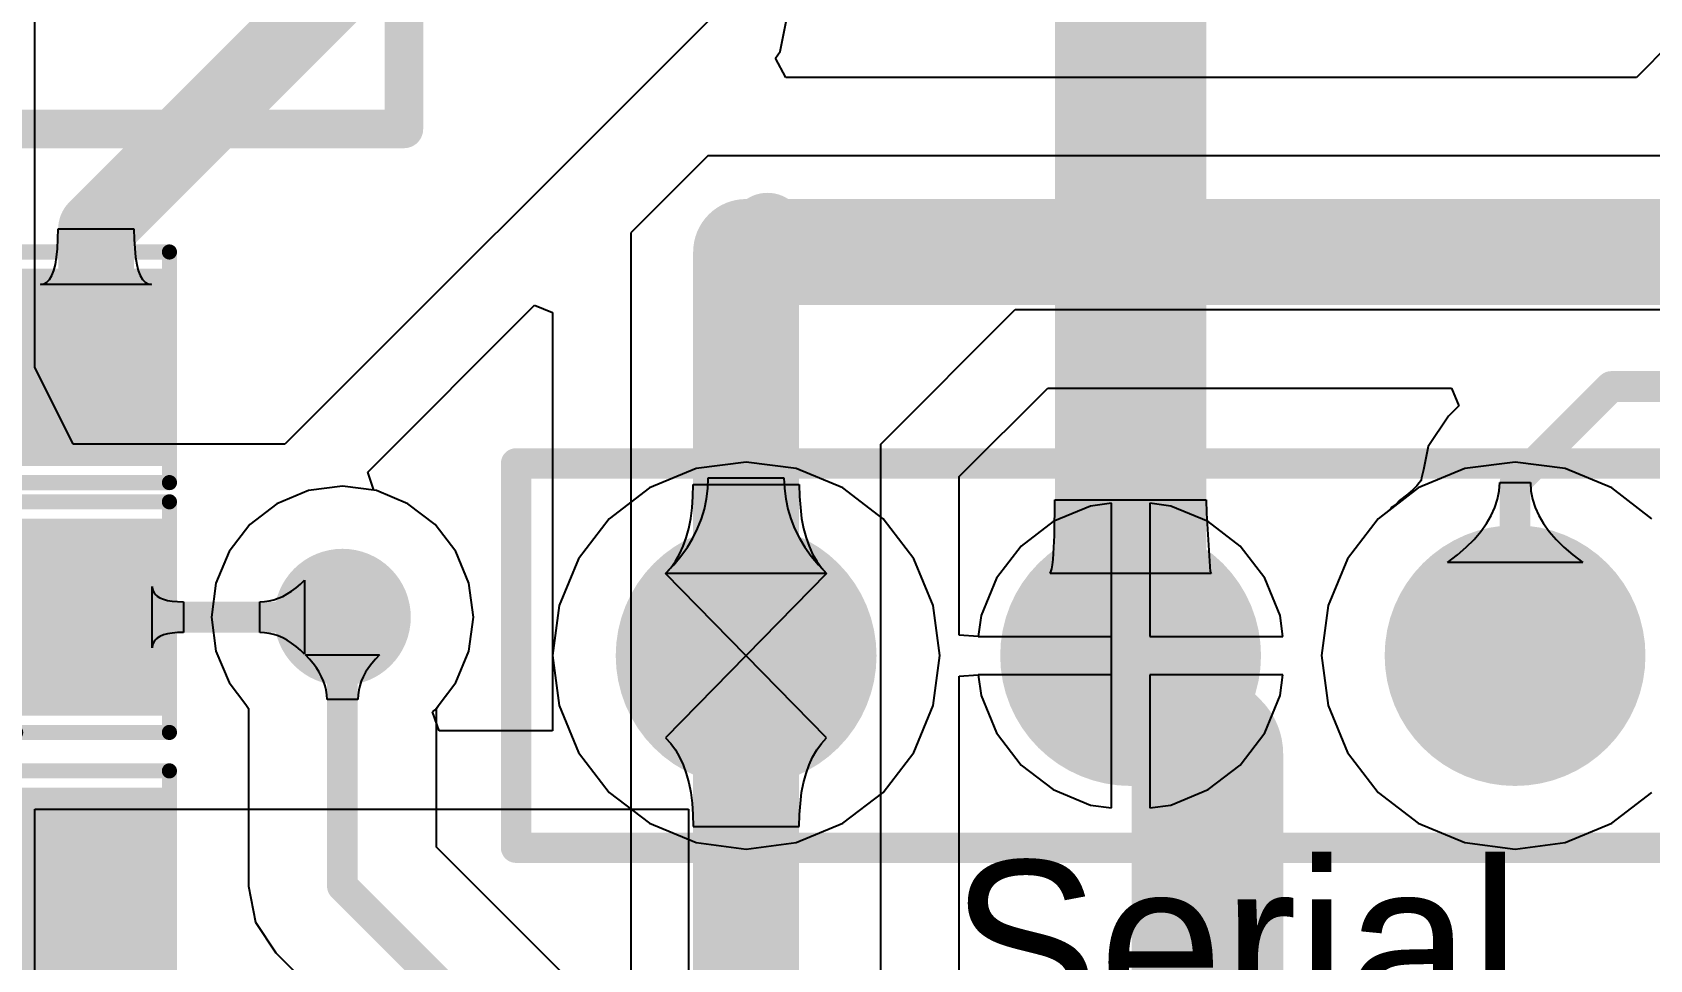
# Model space of a CAD drawing. Header units: millimetres. Extents: x -0.28 to 4.38, y -0.01 to 4.88.
# Drawn here: x 0.5493 to 0.97, y 3.2059 to 3.4471 of the extents above; entities that cross this region are included whole.
import ezdxf

# ---------------------------------------------------------------- set-up
doc = ezdxf.new("R2010")
doc.units = ezdxf.units.MM
doc.header["$MEASUREMENT"] = 0
for name, color, linetype in [('BottomLayer', 5, 'Continuous'), ('BottomSolder', 6, 'Continuous'), ('MultiLayer', 9, 'Continuous'), ('PadHoleLayer', 156, 'Continuous'), ('TopLayer', 1, 'Continuous'), ('TopOverlay', 2, 'Continuous'), ('TopPaste', 8, 'Continuous'), ('TopSolder', 216, 'Continuous'), ('ViaHoleLayer', 16, 'Continuous')]:
    doc.layers.add(name, color=color, linetype=linetype)

# ---------------------------------------------------------------- blocks, each defined once
blk = doc.blocks.new('RES_SMD_0603_BIG_5')
at = {"layer": 'TopLayer'}
for points in [[(-0.055748, -0.0216535), (-0.024252, -0.0216535), (-0.055748, 0.0216535), (-0.024252, 0.0216535)], [(0.024252, -0.0216535), (0.055748, -0.0216535), (0.024252, 0.0216535), (0.055748, 0.0216535)]]:
    blk.add_solid(points, dxfattribs=at)
at = {"layer": 'TopOverlay', "const_width": 0.003937}
for points in [[(0.06, 0.03), (-0.06, 0.03)], [(-0.06, 0.03), (-0.06, -0.03)], [(0.06, 0.03), (0.06, -0.03)], [(0.0149968, 0.02), (-0.0150032, 0.02)], [(-0.0150032, 0.02), (-0.0150032, -0.02)], [(0.0149968, 0.02), (0.0149968, -0.02)], [(0.0149968, -0.02), (-0.0150032, -0.02)], [(0.0199968, -0.03), (-0.06, -0.03)], [(0.06, -0.03), (0.0199968, -0.03)]]:
    blk.add_lwpolyline(points, dxfattribs=at)
at = {"layer": 'TopOverlay', "const_width": 0.0019685}
for points in [[(-0.0609842, 0.03, 1), (-0.0590158, 0.03, 1)], [(-0.0609842, 0.03, 1), (-0.0590158, 0.03, 1)], [(0.0590158, 0.03, 1), (0.0609842, 0.03, 1)], [(0.0590158, 0.03, 1), (0.0609842, 0.03, 1)], [(-0.0159874, 0.02, 1), (-0.014019, 0.02, 1)], [(-0.0159874, 0.02, 1), (-0.014019, 0.02, 1)], [(0.0140126, 0.02, 1), (0.015981, 0.02, 1)], [(0.0140126, 0.02, 1), (0.015981, 0.02, 1)], [(-0.0159874, -0.02, 1), (-0.014019, -0.02, 1)], [(-0.0159874, -0.02, 1), (-0.014019, -0.02, 1)], [(0.0140126, -0.02, 1), (0.015981, -0.02, 1)], [(0.0140126, -0.02, 1), (0.015981, -0.02, 1)], [(-0.0609842, -0.03, 1), (-0.0590158, -0.03, 1)], [(-0.0609842, -0.03, 1), (-0.0590158, -0.03, 1)], [(0.0190126, -0.03, 1), (0.020981, -0.03, 1)], [(0.0190126, -0.03, 1), (0.020981, -0.03, 1)], [(0.0590158, -0.03, 1), (0.0609842, -0.03, 1)], [(0.0590158, -0.03, 1), (0.0609842, -0.03, 1)]]:
    blk.add_lwpolyline(points, format="xyb", close=True, dxfattribs=at)
at = {"layer": 'TopPaste'}
for points in [[(-0.055748, -0.0216535), (-0.024252, -0.0216535), (-0.055748, 0.0216535), (-0.024252, 0.0216535)], [(0.024252, -0.0216535), (0.055748, -0.0216535), (0.024252, 0.0216535), (0.055748, 0.0216535)]]:
    blk.add_solid(points, dxfattribs=at)
at = {"layer": 'TopSolder'}
for points in [[(-0.059748, -0.0256535), (-0.020252, -0.0256535), (-0.059748, 0.0256535), (-0.020252, 0.0256535)], [(0.020252, -0.0256535), (0.059748, -0.0256535), (0.020252, 0.0256535), (0.059748, 0.0256535)]]:
    blk.add_solid(points, dxfattribs=at)
blk = doc.blocks.new('RES_SMD_0603_BIG_6')
at = {"layer": 'TopLayer'}
for points in [[(-0.055748, -0.0216535), (-0.024252, -0.0216535), (-0.055748, 0.0216535), (-0.024252, 0.0216535)], [(0.024252, -0.0216535), (0.055748, -0.0216535), (0.024252, 0.0216535), (0.055748, 0.0216535)]]:
    blk.add_solid(points, dxfattribs=at)
at = {"layer": 'TopOverlay', "const_width": 0.003937}
for points in [[(-0.06, 0.03), (0.06, 0.03)], [(-0.06, -0.03), (-0.06, 0.03)], [(0.06, -0.03), (0.06, 0.03)], [(-0.0150032, 0.02), (0.0149968, 0.02)], [(-0.0150032, -0.02), (-0.0150032, 0.02)], [(0.0149968, -0.02), (0.0149968, 0.02)], [(-0.0150032, -0.02), (0.0149968, -0.02)], [(-0.06, -0.03), (0.0199968, -0.03)], [(0.0199968, -0.03), (0.06, -0.03)]]:
    blk.add_lwpolyline(points, dxfattribs=at)
at = {"layer": 'TopOverlay', "const_width": 0.0019685}
for points in [[(-0.0609842, 0.03, 1), (-0.0590158, 0.03, 1)], [(-0.0609842, 0.03, 1), (-0.0590158, 0.03, 1)], [(0.0590158, 0.03, 1), (0.0609842, 0.03, 1)], [(0.0590158, 0.03, 1), (0.0609842, 0.03, 1)], [(-0.0159874, 0.02, 1), (-0.014019, 0.02, 1)], [(-0.0159874, 0.02, 1), (-0.014019, 0.02, 1)], [(0.0140126, 0.02, 1), (0.015981, 0.02, 1)], [(0.0140126, 0.02, 1), (0.015981, 0.02, 1)], [(-0.0159874, -0.02, 1), (-0.014019, -0.02, 1)], [(-0.0159874, -0.02, 1), (-0.014019, -0.02, 1)], [(0.0140126, -0.02, 1), (0.015981, -0.02, 1)], [(0.0140126, -0.02, 1), (0.015981, -0.02, 1)], [(-0.0609842, -0.03, 1), (-0.0590158, -0.03, 1)], [(-0.0609842, -0.03, 1), (-0.0590158, -0.03, 1)], [(0.0190126, -0.03, 1), (0.020981, -0.03, 1)], [(0.0190126, -0.03, 1), (0.020981, -0.03, 1)], [(0.0590158, -0.03, 1), (0.0609842, -0.03, 1)], [(0.0590158, -0.03, 1), (0.0609842, -0.03, 1)]]:
    blk.add_lwpolyline(points, format="xyb", close=True, dxfattribs=at)
at = {"layer": 'TopPaste'}
for points in [[(-0.055748, -0.0216535), (-0.024252, -0.0216535), (-0.055748, 0.0216535), (-0.024252, 0.0216535)], [(0.024252, -0.0216535), (0.055748, -0.0216535), (0.024252, 0.0216535), (0.055748, 0.0216535)]]:
    blk.add_solid(points, dxfattribs=at)
at = {"layer": 'TopSolder'}
for points in [[(-0.059748, -0.0256535), (-0.020252, -0.0256535), (-0.059748, 0.0256535), (-0.020252, 0.0256535)], [(0.020252, -0.0256535), (0.059748, -0.0256535), (0.020252, 0.0256535), (0.059748, 0.0256535)]]:
    blk.add_solid(points, dxfattribs=at)
blk = doc.blocks.new('JP4_C1T_83')
at = {"layer": 'BottomLayer', "const_width": 0.0299212}
for points in [[(0.0850394, 0, 1), (0.1149606, 0, 1)], [(0.1850394, 0, 1), (0.2149606, 0, 1)], [(0.2850395, 0, 1), (0.3149607, 0, 1)]]:
    blk.add_lwpolyline(points, format="xyb", close=True, dxfattribs=at)
at = {"layer": 'BottomSolder', "const_width": 0.0339212}
for points in [[(0.0830394, 0, 1), (0.1169606, 0, 1)], [(0.1830394, 0, 1), (0.2169606, 0, 1)], [(0.2830395, 0, 1), (0.3169607, 0, 1)]]:
    blk.add_lwpolyline(points, format="xyb", close=True, dxfattribs=at)
at = {"layer": 'MultiLayer', "const_width": 0.0299212}
for points in [[(0.0850394, 0, 1), (0.1149606, 0, 1)], [(0.1850394, 0, 1), (0.2149606, 0, 1)], [(0.2850395, 0, 1), (0.3149607, 0, 1)]]:
    blk.add_lwpolyline(points, format="xyb", close=True, dxfattribs=at)
at = {"layer": 'PadHoleLayer', "const_width": 0.0200787}
for points in [[(0.0899606, 0, 1), (0.1100394, 0, 1)], [(0.1899606, 0, 1), (0.2100394, 0, 1)], [(0.2899607, 0, 1), (0.3100395, 0, 1)]]:
    blk.add_lwpolyline(points, format="xyb", close=True, dxfattribs=at)
at = {"layer": 'TopLayer', "const_width": 0.0299212}
for points in [[(0.0850394, 0, 1), (0.1149606, 0, 1)], [(0.1850394, 0, 1), (0.2149606, 0, 1)], [(0.2850395, 0, 1), (0.3149607, 0, 1)]]:
    blk.add_lwpolyline(points, format="xyb", close=True, dxfattribs=at)
at = {"layer": 'TopOverlay', "const_width": 0.007874}
for points in [[(0.3598497, 0.05), (-0.0598368, 0.05)], [(0.3598497, 0.05), (0.3598497, -0.05)], [(0.3598497, -0.05), (-0.0598368, -0.05)]]:
    blk.add_lwpolyline(points, dxfattribs=at)
at = {"layer": 'TopOverlay', "const_width": 0.003937}
for points in [[(0.3578812, 0.05, 1), (0.3618182, 0.05, 1)], [(0.3578812, 0.05, 1), (0.3618182, 0.05, 1)], [(0.3578812, -0.05, 1), (0.3618182, -0.05, 1)], [(0.3578812, -0.05, 1), (0.3618182, -0.05, 1)]]:
    blk.add_lwpolyline(points, format="xyb", close=True, dxfattribs=at)
at = {"layer": 'TopSolder', "const_width": 0.0339212}
for points in [[(0.0830394, 0, 1), (0.1169606, 0, 1)], [(0.1830394, 0, 1), (0.2169606, 0, 1)], [(0.2830395, 0, 1), (0.3169607, 0, 1)]]:
    blk.add_lwpolyline(points, format="xyb", close=True, dxfattribs=at)
blk = doc.blocks.new('SW1_SMD_91')
at = {"layer": 'TopLayer'}
for points in [[(-0.1614173, -0.015748), (-0.1141733, -0.015748), (-0.1614173, 0.015748), (-0.1141733, 0.015748)], [(0.1614173, 0.015748), (0.1141733, 0.015748), (0.1614173, -0.015748), (0.1141733, -0.015748)]]:
    blk.add_solid(points, dxfattribs=at)
at = {"layer": 'TopOverlay', "const_width": 0.01}
for points in [[(-0.111, 0.0729999), (0.111, 0.0729999)], [(-0.111, 0.0279999), (-0.111, 0.0729999)], [(0.111, 0.0279999), (0.111, 0.0729999)], [(-0.05, -0.025), (-0.05, 0.025)], [(-0.05, 0.025), (0.05, 0.025)], [(0.05, -0.025), (0.05, 0.025)], [(-0.05, -0.025), (0.05, -0.025)], [(-0.111, -0.0729999), (-0.111, -0.0279999)], [(0.111, -0.0729999), (0.111, -0.0279999)], [(-0.111, -0.0729999), (0.111, -0.0729999)]]:
    blk.add_lwpolyline(points, dxfattribs=at)
at = {"layer": 'TopOverlay', "const_width": 0.005}
for points in [[(-0.1135, 0.0729999, 1), (-0.1085, 0.0729999, 1)], [(-0.1135, 0.0729999, 1), (-0.1085, 0.0729999, 1)], [(0.1085, 0.0729999, 1), (0.1135, 0.0729999, 1)], [(0.1085, 0.0729999, 1), (0.1135, 0.0729999, 1)], [(-0.1135, 0.0279999, 1), (-0.1085, 0.0279999, 1)], [(-0.0525, 0.025, 1), (-0.0475, 0.025, 1)], [(-0.0525, 0.025, 1), (-0.0475, 0.025, 1)], [(0.0475, 0.025, 1), (0.0525, 0.025, 1)], [(0.0475, 0.025, 1), (0.0525, 0.025, 1)], [(0.1085, 0.0279999, 1), (0.1135, 0.0279999, 1)], [(-0.0525, -0.025, 1), (-0.0475, -0.025, 1)], [(-0.0525, -0.025, 1), (-0.0475, -0.025, 1)], [(0.0475, -0.025, 1), (0.0525, -0.025, 1)], [(0.0475, -0.025, 1), (0.0525, -0.025, 1)], [(-0.1135, -0.0279999, 1), (-0.1085, -0.0279999, 1)], [(0.1085, -0.0279999, 1), (0.1135, -0.0279999, 1)], [(-0.1135, -0.0729999, 1), (-0.1085, -0.0729999, 1)], [(-0.1135, -0.0729999, 1), (-0.1085, -0.0729999, 1)], [(0.1085, -0.0729999, 1), (0.1135, -0.0729999, 1)], [(0.1085, -0.0729999, 1), (0.1135, -0.0729999, 1)]]:
    blk.add_lwpolyline(points, format="xyb", close=True, dxfattribs=at)
at = {"layer": 'TopOverlay'}
blk.add_solid([(-0.05, -0.025), (0.05, -0.025), (-0.05, 0.025), (0.05, 0.025)], dxfattribs=at)
at = {"layer": 'TopPaste'}
for points in [[(-0.1614173, -0.015748), (-0.1141733, -0.015748), (-0.1614173, 0.015748), (-0.1141733, 0.015748)], [(0.1614173, 0.015748), (0.1141733, 0.015748), (0.1614173, -0.015748), (0.1141733, -0.015748)]]:
    blk.add_solid(points, dxfattribs=at)
at = {"layer": 'TopSolder'}
for points in [[(-0.1654173, -0.019748), (-0.1101733, -0.019748), (-0.1654173, 0.019748), (-0.1101733, 0.019748)], [(0.1654173, 0.019748), (0.1101733, 0.019748), (0.1654173, -0.019748), (0.1101733, -0.019748)]]:
    blk.add_solid(points, dxfattribs=at)
blk = doc.blocks.new('RES_SMD_0603_BIG_100')
at = {"layer": 'TopLayer'}
for points in [[(-0.055748, -0.0216535), (-0.024252, -0.0216535), (-0.055748, 0.0216535), (-0.024252, 0.0216535)], [(0.024252, -0.0216535), (0.055748, -0.0216535), (0.024252, 0.0216535), (0.055748, 0.0216535)]]:
    blk.add_solid(points, dxfattribs=at)
at = {"layer": 'TopOverlay', "const_width": 0.003937}
for points in [[(0.06, 0.03), (-0.06, 0.03)], [(-0.06, 0.03), (-0.06, -0.03)], [(0.06, 0.03), (0.06, -0.03)], [(0.0149968, 0.02), (-0.0150032, 0.02)], [(-0.0150032, 0.02), (-0.0150032, -0.02)], [(0.0149968, 0.02), (0.0149968, -0.02)], [(0.0149968, -0.02), (-0.0150032, -0.02)], [(0.0199968, -0.03), (-0.06, -0.03)], [(0.06, -0.03), (0.0199968, -0.03)]]:
    blk.add_lwpolyline(points, dxfattribs=at)
at = {"layer": 'TopOverlay', "const_width": 0.0019685}
for points in [[(-0.0609842, 0.03, 1), (-0.0590158, 0.03, 1)], [(-0.0609842, 0.03, 1), (-0.0590158, 0.03, 1)], [(0.0590158, 0.03, 1), (0.0609842, 0.03, 1)], [(0.0590158, 0.03, 1), (0.0609842, 0.03, 1)], [(-0.0159874, 0.02, 1), (-0.014019, 0.02, 1)], [(-0.0159874, 0.02, 1), (-0.014019, 0.02, 1)], [(0.0140126, 0.02, 1), (0.015981, 0.02, 1)], [(0.0140126, 0.02, 1), (0.015981, 0.02, 1)], [(-0.0159874, -0.02, 1), (-0.014019, -0.02, 1)], [(-0.0159874, -0.02, 1), (-0.014019, -0.02, 1)], [(0.0140126, -0.02, 1), (0.015981, -0.02, 1)], [(0.0140126, -0.02, 1), (0.015981, -0.02, 1)], [(-0.0609842, -0.03, 1), (-0.0590158, -0.03, 1)], [(-0.0609842, -0.03, 1), (-0.0590158, -0.03, 1)], [(0.0190126, -0.03, 1), (0.020981, -0.03, 1)], [(0.0190126, -0.03, 1), (0.020981, -0.03, 1)], [(0.0590158, -0.03, 1), (0.0609842, -0.03, 1)], [(0.0590158, -0.03, 1), (0.0609842, -0.03, 1)]]:
    blk.add_lwpolyline(points, format="xyb", close=True, dxfattribs=at)
at = {"layer": 'TopPaste'}
for points in [[(-0.055748, -0.0216535), (-0.024252, -0.0216535), (-0.055748, 0.0216535), (-0.024252, 0.0216535)], [(0.024252, -0.0216535), (0.055748, -0.0216535), (0.024252, 0.0216535), (0.055748, 0.0216535)]]:
    blk.add_solid(points, dxfattribs=at)
at = {"layer": 'TopSolder'}
for points in [[(-0.059748, -0.0256535), (-0.020252, -0.0256535), (-0.059748, 0.0256535), (-0.020252, 0.0256535)], [(0.020252, -0.0256535), (0.059748, -0.0256535), (0.020252, 0.0256535), (0.059748, 0.0256535)]]:
    blk.add_solid(points, dxfattribs=at)

msp = doc.modelspace()

# ---------------------------------------------------------------- linework, layer by layer
at = {"layer": 'BottomLayer'}
for p, q in [((0.7219678, 3.3336363), (0.7098239, 3.3286061)), ((0.7349999, 3.335352), (0.7219678, 3.3336363)), ((0.748032, 3.3336363), (0.7349999, 3.335352)), ((0.7601759, 3.3286061), (0.748032, 3.3336363)), ((0.9219679, 3.3336363), (0.909824, 3.3286061)), ((0.935, 3.335352), (0.9219679, 3.3336363)), ((0.9480321, 3.3336363), (0.935, 3.335352)), ((0.960176, 3.3286061), (0.9480321, 3.3336363)), ((0.6211818, 3.3279101), (0.6129645, 3.3245064)), ((0.63, 3.329071), (0.6211818, 3.3279101)), ((0.6388182, 3.3279101), (0.63, 3.329071)), ((0.6470355, 3.3245064), (0.6388182, 3.3279101)), ((0.7098239, 3.3286061), (0.6993957, 3.3206042)), ((0.7706041, 3.3206042), (0.7601759, 3.3286061)), ((0.909824, 3.3286061), (0.8993958, 3.3206042)), ((0.9706042, 3.3206042), (0.960176, 3.3286061)), ((0.6129645, 3.3245064), (0.6059082, 3.3190918)), ((0.6540918, 3.3190918), (0.6470355, 3.3245064)), ((0.8245785, 3.3238937), (0.8148672, 3.3198711)), ((0.8152016, 3.3162548), (0.815315, 3.3254867)), ((0.815315, 3.3254867), (0.854685, 3.3254867)), ((0.83, 3.3246074), (0.8245785, 3.3238937)), ((0.83, 3.29), (0.83, 3.3246074)), ((0.8454215, 3.3238937), (0.84, 3.3246074)), ((0.84, 3.3246074), (0.84, 3.29)), ((0.8551328, 3.3198711), (0.8454215, 3.3238937)), ((0.854685, 3.3254867), (0.8546976, 3.3220765)), ((0.6059082, 3.3190918), (0.6004936, 3.3120355)), ((0.6595064, 3.3120355), (0.6540918, 3.3190918)), ((0.6993957, 3.3206042), (0.6913938, 3.310176)), ((0.778606, 3.310176), (0.7706041, 3.3206042)), ((0.8148672, 3.3198711), (0.8065279, 3.3134721)), ((0.8546976, 3.3220765), (0.8557055, 3.3067815)), ((0.8634721, 3.3134721), (0.8551328, 3.3198711)), ((0.8993958, 3.3206042), (0.8913939, 3.310176)), ((0.8148614, 3.3100198), (0.8152016, 3.3162548)), ((0.6004936, 3.3120355), (0.5970899, 3.3038182)), ((0.6629101, 3.3038182), (0.6595064, 3.3120355)), ((0.8065279, 3.3134721), (0.8001289, 3.3051328)), ((0.8698711, 3.3051328), (0.8634721, 3.3134721)), ((0.6913938, 3.310176), (0.6863636, 3.2980321)), ((0.7836362, 3.2980321), (0.778606, 3.310176)), ((0.8140551, 3.306368), (0.8142945, 3.3067815)), ((0.8142945, 3.3067815), (0.8145087, 3.307528)), ((0.8145087, 3.307528), (0.8146976, 3.3086074)), ((0.8146976, 3.3086074), (0.8148614, 3.3100198)), ((0.8557055, 3.3067815), (0.8559449, 3.306368)), ((0.8913939, 3.310176), (0.8863637, 3.2980321)), ((0.5970899, 3.3038182), (0.595929, 3.295)), ((0.664071, 3.295), (0.6629101, 3.3038182)), ((0.8001289, 3.3051328), (0.7961063, 3.2954215)), ((0.8559449, 3.306368), (0.8140551, 3.306368)), ((0.8738937, 3.2954215), (0.8698711, 3.3051328)), ((0.6863636, 3.2980321), (0.6846479, 3.285)), ((0.7853519, 3.285), (0.7836362, 3.2980321)), ((0.8863637, 3.2980321), (0.884648, 3.285)), ((0.595929, 3.295), (0.5970899, 3.2861818)), ((0.6629101, 3.2861818), (0.664071, 3.295)), ((0.7961063, 3.2954215), (0.7953926, 3.29)), ((0.8746074, 3.29), (0.8738937, 3.2954215)), ((0.7953926, 3.29), (0.83, 3.29)), ((0.84, 3.29), (0.8746074, 3.29)), ((0.5970899, 3.2861818), (0.6004936, 3.2779645)), ((0.6595064, 3.2779645), (0.6629101, 3.2861818)), ((0.621427, 3.2840472), (0.6203543, 3.2851594)), ((0.6203543, 3.2851594), (0.6396457, 3.2851594)), ((0.6223868, 3.2829241), (0.621427, 3.2840472)), ((0.6232336, 3.28179), (0.6223868, 3.2829241)), ((0.6239676, 3.280645), (0.6232336, 3.28179)), ((0.6367664, 3.28179), (0.6360324, 3.280645)), ((0.6376132, 3.2829241), (0.6367664, 3.28179)), ((0.638573, 3.2840472), (0.6376132, 3.2829241)), ((0.6396457, 3.2851594), (0.638573, 3.2840472)), ((0.6846479, 3.285), (0.6863636, 3.2719679)), ((0.7836362, 3.2719679), (0.7853519, 3.285)), ((0.884648, 3.285), (0.8863637, 3.2719679)), ((0.6004936, 3.2779645), (0.6048623, 3.2722712)), ((0.6245886, 3.2794892), (0.6239676, 3.280645)), ((0.6250967, 3.2783224), (0.6245886, 3.2794892)), ((0.6254919, 3.2771447), (0.6250967, 3.2783224)), ((0.6257742, 3.275956), (0.6254919, 3.2771447)), ((0.6345081, 3.2771447), (0.6342258, 3.275956)), ((0.6349033, 3.2783224), (0.6345081, 3.2771447)), ((0.6354114, 3.2794892), (0.6349033, 3.2783224)), ((0.6360324, 3.280645), (0.6354114, 3.2794892)), ((0.6551377, 3.2722712), (0.6595064, 3.2779645)), ((0.83, 3.28), (0.7953926, 3.28)), ((0.7953926, 3.28), (0.7961063, 3.2745785)), ((0.83, 3.2453926), (0.83, 3.28)), ((0.8746074, 3.28), (0.84, 3.28)), ((0.84, 3.28), (0.84, 3.2453926)), ((0.8738937, 3.2745785), (0.8746074, 3.28)), ((0.6259435, 3.2747565), (0.6257742, 3.275956)), ((0.626, 3.2735461), (0.6259435, 3.2747565)), ((0.634, 3.2735461), (0.626, 3.2735461)), ((0.6340565, 3.2747565), (0.634, 3.2735461)), ((0.6342258, 3.275956), (0.6340565, 3.2747565)), ((0.7961063, 3.2745785), (0.8001289, 3.2648672)), ((0.8698711, 3.2648672), (0.8738937, 3.2745785)), ((0.6048623, 3.2722712), (0.6055298, 3.271232)), ((0.6055298, 3.271232), (0.6055298, 3.225)), ((0.6544702, 3.271232), (0.6551377, 3.2722712)), ((0.6544702, 3.2351358), (0.6544702, 3.271232)), ((0.6863636, 3.2719679), (0.6913938, 3.259824)), ((0.778606, 3.259824), (0.7836362, 3.2719679)), ((0.8863637, 3.2719679), (0.8913939, 3.259824)), ((0.8001289, 3.2648672), (0.8065279, 3.2565279)), ((0.8634721, 3.2565279), (0.8698711, 3.2648672)), ((0.6913938, 3.259824), (0.6993957, 3.2493958)), ((0.7706041, 3.2493958), (0.778606, 3.259824)), ((0.8065279, 3.2565279), (0.8148672, 3.2501289)), ((0.8551328, 3.2501289), (0.8634721, 3.2565279)), ((0.8913939, 3.259824), (0.8993958, 3.2493958)), ((0.6993957, 3.2493958), (0.7098239, 3.2413939)), ((0.7601759, 3.2413939), (0.7706041, 3.2493958)), ((0.8148672, 3.2501289), (0.8245785, 3.2461063)), ((0.8454215, 3.2461063), (0.8551328, 3.2501289)), ((0.8993958, 3.2493958), (0.909824, 3.2413939)), ((0.960176, 3.2413939), (0.9706042, 3.2493958)), ((0.8245785, 3.2461063), (0.83, 3.2453926)), ((0.84, 3.2453926), (0.8454215, 3.2461063)), ((0.7098239, 3.2413939), (0.7219678, 3.2363637)), ((0.748032, 3.2363637), (0.7601759, 3.2413939)), ((0.909824, 3.2413939), (0.9219679, 3.2363637)), ((0.9480321, 3.2363637), (0.960176, 3.2413939)), ((0.6951359, 3.1944702), (0.6544702, 3.2351358)), ((0.7219678, 3.2363637), (0.7349999, 3.234648)), ((0.7349999, 3.234648), (0.748032, 3.2363637)), ((0.9219679, 3.2363637), (0.935, 3.234648)), ((0.935, 3.234648), (0.9480321, 3.2363637)), ((0.6055298, 3.225), (0.6073925, 3.2156356)), ((0.6073925, 3.2156356), (0.612697, 3.207697)), ((0.612697, 3.207697), (0.6676969, 3.152697))]:
    msp.add_line(p, q, dxfattribs=at)
for points, const_width in [([(0.835, 3.285), (0.835, 3.61)], 0.0393701), ([(0.63, 3.225), (0.63, 3.295)], 0.008), ([(0.63, 3.225), (0.685, 3.17)], 0.008)]:
    msp.add_lwpolyline(points, dxfattribs=dict(at, const_width=const_width))
for points, const_width in [([(0.6231102, 3.295, 1), (0.6368898, 3.295, 1)], 0.0137795), ([(0.8251575, 3.285, 1), (0.8448425, 3.285, 1)], 0.019685), ([(0.628, 3.295, 1), (0.632, 3.295, 1)], 0.004), ([(0.628, 3.225, 1), (0.632, 3.225, 1)], 0.004), ([(0.628, 3.225, 1), (0.632, 3.225, 1)], 0.004)]:
    msp.add_lwpolyline(points, format="xyb", close=True, dxfattribs=dict(at, const_width=const_width))
at = {"layer": 'BottomSolder', "const_width": 0.0177795}
msp.add_lwpolyline([(0.6211102, 3.295, 1), (0.6388898, 3.295, 1)], format="xyb", close=True, dxfattribs=at)
at = {"layer": 'MultiLayer', "const_width": 0.0137795}
msp.add_lwpolyline([(0.6231102, 3.295, 1), (0.6368898, 3.295, 1)], format="xyb", close=True, dxfattribs=at)
at = {"layer": 'TopLayer'}
for p, q in [((0.55, 3.36), (0.55, 3.48)), ((0.725, 3.45), (0.615, 3.34)), ((0.7438396, 3.4421964), (0.7453918, 3.45)), ((0.7426338, 3.4403918), (0.7438396, 3.4421964)), ((0.9755469, 3.4443853), (0.9665534, 3.4353918)), ((0.7453064, 3.4353918), (0.7426338, 3.4403918)), ((0.9665534, 3.4353918), (0.7453064, 3.4353918)), ((0.725, 3.415), (0.705, 3.395)), ((0.995, 3.415), (0.725, 3.415)), ((0.5558788, 3.390782), (0.5560631, 3.3959843)), ((0.5560631, 3.3959843), (0.5757481, 3.3959843)), ((0.5757481, 3.3959843), (0.5757942, 3.3932386)), ((0.705, 3.395), (0.705, 3.175)), ((0.5556484, 3.3886144), (0.5558788, 3.390782)), ((0.5757942, 3.3932386), (0.5761628, 3.3886144)), ((0.554911, 3.3851462), (0.5553258, 3.3867358)), ((0.5553258, 3.3867358), (0.5556484, 3.3886144)), ((0.5761628, 3.3886144), (0.5764854, 3.3867358)), ((0.5764854, 3.3867358), (0.5769002, 3.3851462)), ((0.5531138, 3.3821115), (0.553805, 3.3828341)), ((0.553805, 3.3828341), (0.5544041, 3.3838456)), ((0.5544041, 3.3838456), (0.554911, 3.3851462)), ((0.5769002, 3.3851462), (0.5774071, 3.3838456)), ((0.5774071, 3.3838456), (0.5780062, 3.3828341)), ((0.5780062, 3.3828341), (0.5786974, 3.3821115)), ((0.5514548, 3.3815335), (0.5523304, 3.381678)), ((0.5803564, 3.3815335), (0.5514548, 3.3815335)), ((0.5523304, 3.381678), (0.5531138, 3.3821115)), ((0.5786974, 3.3821115), (0.5794808, 3.381678)), ((0.5794808, 3.381678), (0.5803564, 3.3815335)), ((0.6365679, 3.3327295), (0.6799888, 3.3761504)), ((0.6799888, 3.3761504), (0.6846082, 3.3742369)), ((0.6846082, 3.3742369), (0.6846082, 3.2653917)), ((0.77, 3.34), (0.8050001, 3.3750001)), ((0.8050001, 3.3750001), (0.9800001, 3.3750001)), ((0.56, 3.34), (0.55, 3.36)), ((0.7903918, 3.3315534), (0.8134467, 3.3546083)), ((0.8134467, 3.3546083), (0.9184694, 3.3546083)), ((0.9184694, 3.3546083), (0.9203829, 3.3499889)), ((0.9203829, 3.3499889), (0.917697, 3.347303)), ((0.917697, 3.347303), (0.9123925, 3.3393644)), ((0.615, 3.34), (0.56, 3.34)), ((0.77, 3.16), (0.77, 3.34)), ((0.9123925, 3.3393644), (0.9111908, 3.3333232)), ((0.6381751, 3.3279948), (0.6365679, 3.3327295)), ((0.9111908, 3.3333232), (0.910648, 3.3312727)), ((0.6388182, 3.3279101), (0.6381751, 3.3279948)), ((0.6470355, 3.3245064), (0.6388182, 3.3279101)), ((0.7211488, 3.3263791), (0.7212204, 3.3295123)), ((0.7212204, 3.3295123), (0.7487796, 3.3295122)), ((0.7247134, 3.3257486), (0.7250465, 3.328448)), ((0.7250465, 3.328448), (0.7251575, 3.3312089)), ((0.7251575, 3.3312089), (0.7448425, 3.3312088)), ((0.7448425, 3.3312088), (0.7449535, 3.3284479)), ((0.7449535, 3.3284479), (0.7452866, 3.3257485)), ((0.7487796, 3.3295122), (0.7488512, 3.326379)), ((0.7903918, 3.2903221), (0.7903918, 3.3315534)), ((0.9084097, 3.3281407), (0.9070773, 3.3269834)), ((0.9094077, 3.3291332), (0.9084097, 3.3281407)), ((0.910092, 3.3299266), (0.9094077, 3.3291332)), ((0.9104988, 3.3304897), (0.910092, 3.3299266)), ((0.910611, 3.3306814), (0.9104988, 3.3304897)), ((0.910648, 3.3312727), (0.910611, 3.3306814)), ((0.9304563, 3.3256745), (0.9308641, 3.3278269)), ((0.9308641, 3.3278269), (0.931, 3.33)), ((0.931, 3.33), (0.939, 3.33)), ((0.939, 3.33), (0.9391359, 3.3278269)), ((0.9391359, 3.3278269), (0.9395437, 3.3256745)), ((0.6540918, 3.3190918), (0.6470355, 3.3245064)), ((0.7205756, 3.3206586), (0.7209338, 3.3234279)), ((0.7209338, 3.3234279), (0.7211488, 3.3263791)), ((0.7241583, 3.3231107), (0.7247134, 3.3257486)), ((0.7452866, 3.3257485), (0.7458417, 3.3231107)), ((0.7488512, 3.326379), (0.7494244, 3.3206585)), ((0.8245785, 3.3238937), (0.8148672, 3.3198711)), ((0.83, 3.3246074), (0.8245785, 3.3238937)), ((0.83, 3.285), (0.83, 3.3246074)), ((0.8454215, 3.3238937), (0.84, 3.3246074)), ((0.84, 3.3246074), (0.84, 3.29)), ((0.8551328, 3.3198711), (0.8454215, 3.3238937)), ((0.9029889, 3.3236227), (0.9026305, 3.3230863)), ((0.9040981, 3.3243639), (0.9029889, 3.3236227)), ((0.9049767, 3.3253679), (0.9040981, 3.3243639)), ((0.9070773, 3.3269834), (0.9049767, 3.3253679)), ((0.9288253, 3.3214321), (0.9297767, 3.323543)), ((0.9297767, 3.323543), (0.9304563, 3.3256745)), ((0.9395437, 3.3256745), (0.9402233, 3.323543)), ((0.9402233, 3.323543), (0.9411747, 3.3214321)), ((0.6595064, 3.3120355), (0.6540918, 3.3190918)), ((0.720074, 3.3180712), (0.7205756, 3.3206586)), ((0.7223819, 3.3180195), (0.7233811, 3.3205344)), ((0.7233811, 3.3205344), (0.7241583, 3.3231107)), ((0.7458417, 3.3231107), (0.7466189, 3.3205343)), ((0.7466189, 3.3205343), (0.7476181, 3.3180195)), ((0.7494244, 3.3206585), (0.749926, 3.3180711)), ((0.8148672, 3.3198711), (0.8065279, 3.3134721)), ((0.8634721, 3.3134721), (0.8551328, 3.3198711)), ((0.8993958, 3.3206042), (0.8913939, 3.310176)), ((0.9026305, 3.3230863), (0.8993958, 3.3206042)), ((0.9261069, 3.3172728), (0.927602, 3.3193421)), ((0.927602, 3.3193421), (0.9288253, 3.3214321)), ((0.9411747, 3.3214321), (0.942398, 3.3193421)), ((0.942398, 3.3193421), (0.9438931, 3.3172728)), ((0.7186409, 3.3134424), (0.7194291, 3.3156659)), ((0.7194291, 3.3156659), (0.720074, 3.3180712)), ((0.7197173, 3.3131744), (0.7211606, 3.3155662)), ((0.7211606, 3.3155662), (0.7223819, 3.3180195)), ((0.7476181, 3.3180195), (0.7488393, 3.3155661)), ((0.7488393, 3.3155661), (0.7502826, 3.3131743)), ((0.749926, 3.3180711), (0.7505709, 3.3156657)), ((0.7505709, 3.3156657), (0.7513591, 3.3134423)), ((0.9223012, 3.3131966), (0.92434, 3.3152243)), ((0.92434, 3.3152243), (0.9261069, 3.3172728)), ((0.9438931, 3.3172728), (0.94566, 3.3152243)), ((0.94566, 3.3152243), (0.9476988, 3.3131966)), ((0.6629101, 3.3038182), (0.6595064, 3.3120355)), ((0.7161646, 3.3085754), (0.718052, 3.3108441)), ((0.7166346, 3.3095414), (0.7177094, 3.3114009)), ((0.7177094, 3.3114009), (0.7186409, 3.3134424)), ((0.718052, 3.3108441), (0.7197173, 3.3131744)), ((0.7502826, 3.3131743), (0.751948, 3.310844)), ((0.7513591, 3.3134423), (0.7522905, 3.3114008)), ((0.751948, 3.310844), (0.7538354, 3.3085752)), ((0.7522905, 3.3114008), (0.7533653, 3.3095412)), ((0.8065279, 3.3134721), (0.8001289, 3.3051328)), ((0.8698711, 3.3051328), (0.8634721, 3.3134721)), ((0.9174081, 3.3092035), (0.9199906, 3.3111896)), ((0.9199906, 3.3111896), (0.9223012, 3.3131966)), ((0.9476988, 3.3131966), (0.9500094, 3.3111896)), ((0.9500094, 3.3111896), (0.9525919, 3.3092035)), ((0.7140551, 3.3063681), (0.7161646, 3.3085754)), ((0.7140551, 3.3063681), (0.7154165, 3.3078638)), ((0.7154165, 3.3078638), (0.7166346, 3.3095414)), ((0.7533653, 3.3095412), (0.7545834, 3.3078636)), ((0.7538354, 3.3085752), (0.7559448, 3.306368)), ((0.7545834, 3.3078636), (0.7559448, 3.306368)), ((0.8913939, 3.310176), (0.8863637, 3.2980321)), ((0.9525919, 3.3092035), (0.9174081, 3.3092035)), ((0.580508, 3.287), (0.580508, 3.303)), ((0.580508, 3.303), (0.5805892, 3.30224)), ((0.5805892, 3.30224), (0.5808328, 3.30156)), ((0.61679, 3.3017664), (0.6179241, 3.3026132)), ((0.6179241, 3.3026132), (0.6190472, 3.303573)), ((0.6190472, 3.303573), (0.6201594, 3.3046457)), ((0.6201594, 3.3046457), (0.6201594, 3.2853543)), ((0.664071, 3.295), (0.6629101, 3.3038182)), ((0.7559448, 3.263632), (0.7140551, 3.3063681)), ((0.7559448, 3.306368), (0.7140551, 3.3063681)), ((0.7559448, 3.306368), (0.7140551, 3.2636319)), ((0.8001289, 3.3051328), (0.7961063, 3.2954215)), ((0.8738937, 3.2954215), (0.8698711, 3.3051328)), ((0.5808328, 3.30156), (0.5812388, 3.30096)), ((0.5812388, 3.30096), (0.5818072, 3.30044)), ((0.5818072, 3.30044), (0.582538, 3.3)), ((0.582538, 3.3), (0.5834312, 3.29964)), ((0.5834312, 3.29964), (0.5844868, 3.29936)), ((0.5844868, 3.29936), (0.5857048, 3.29916)), ((0.5857048, 3.29916), (0.5870852, 3.29904)), ((0.5870852, 3.29904), (0.588628, 3.299)), ((0.588628, 3.299), (0.588628, 3.291)), ((0.6085461, 3.299), (0.6097565, 3.2990565)), ((0.6085461, 3.291), (0.6085461, 3.299)), ((0.6097565, 3.2990565), (0.610956, 3.2992258)), ((0.610956, 3.2992258), (0.6121447, 3.2995081)), ((0.6121447, 3.2995081), (0.6133224, 3.2999033)), ((0.6133224, 3.2999033), (0.6144892, 3.3004114)), ((0.6144892, 3.3004114), (0.615645, 3.3010324)), ((0.615645, 3.3010324), (0.61679, 3.3017664)), ((0.8863637, 3.2980321), (0.884648, 3.285)), ((0.6629101, 3.2861818), (0.664071, 3.295)), ((0.7961063, 3.2954215), (0.7953918, 3.2899943)), ((0.8746074, 3.29), (0.8738937, 3.2954215)), ((0.582538, 3.29), (0.5818072, 3.28956)), ((0.5834312, 3.29036), (0.582538, 3.29)), ((0.5844868, 3.29064), (0.5834312, 3.29036)), ((0.5857048, 3.29084), (0.5844868, 3.29064)), ((0.5870852, 3.29096), (0.5857048, 3.29084)), ((0.588628, 3.291), (0.5870852, 3.29096)), ((0.6097565, 3.2909435), (0.6085461, 3.291)), ((0.610956, 3.2907742), (0.6097565, 3.2909435)), ((0.6121447, 3.2904919), (0.610956, 3.2907742)), ((0.6133224, 3.2900967), (0.6121447, 3.2904919)), ((0.6144892, 3.2895886), (0.6133224, 3.2900967)), ((0.615645, 3.2889676), (0.6144892, 3.2895886)), ((0.7953918, 3.2899943), (0.7903918, 3.2903221)), ((0.84, 3.29), (0.8746074, 3.29)), ((0.5805892, 3.28776), (0.580508, 3.287)), ((0.5808328, 3.28844), (0.5805892, 3.28776)), ((0.5812388, 3.28904), (0.5808328, 3.28844)), ((0.5818072, 3.28956), (0.5812388, 3.28904)), ((0.61679, 3.2882336), (0.615645, 3.2889676)), ((0.6179241, 3.2873868), (0.61679, 3.2882336)), ((0.6190472, 3.286427), (0.6179241, 3.2873868)), ((0.6201594, 3.2853543), (0.6190472, 3.286427)), ((0.6595064, 3.2779645), (0.6629101, 3.2861818)), ((0.83, 3.2453926), (0.83, 3.285)), ((0.884648, 3.285), (0.8863637, 3.2719679)), ((0.6540918, 3.2709082), (0.6595064, 3.2779645)), ((0.7903918, 3.2796779), (0.7953918, 3.2800057)), ((0.7903918, 3.1684466), (0.7903918, 3.2796779)), ((0.7953918, 3.2800057), (0.7961063, 3.2745785)), ((0.8746074, 3.28), (0.84, 3.28)), ((0.84, 3.28), (0.84, 3.2453926)), ((0.8738937, 3.2745785), (0.8746074, 3.28)), ((0.7961063, 3.2745785), (0.8001289, 3.2648672)), ((0.8698711, 3.2648672), (0.8738937, 3.2745785)), ((0.6534188, 3.2703918), (0.6540918, 3.2709082)), ((0.6551161, 3.2653917), (0.6534188, 3.2703918)), ((0.8863637, 3.2719679), (0.8913939, 3.259824)), ((0.6846082, 3.2653917), (0.6551161, 3.2653917)), ((0.8001289, 3.2648672), (0.8065279, 3.2565279)), ((0.8634721, 3.2565279), (0.8698711, 3.2648672)), ((0.7140551, 3.2636319), (0.7154165, 3.2621362)), ((0.7154165, 3.2621362), (0.7166346, 3.2604586)), ((0.7166346, 3.2604586), (0.7177094, 3.2585991)), ((0.7522905, 3.2585992), (0.7533653, 3.2604588)), ((0.7533653, 3.2604588), (0.7545834, 3.2621364)), ((0.7545834, 3.2621364), (0.7559448, 3.263632)), ((0.7177094, 3.2585991), (0.7186409, 3.2565576)), ((0.7186409, 3.2565576), (0.7194291, 3.2543341)), ((0.7505709, 3.2543343), (0.7513591, 3.2565577)), ((0.7513591, 3.2565577), (0.7522905, 3.2585992)), ((0.8065279, 3.2565279), (0.8148672, 3.2501289)), ((0.8551328, 3.2501289), (0.8634721, 3.2565279)), ((0.8913939, 3.259824), (0.8993958, 3.2493958)), ((0.7194291, 3.2543341), (0.720074, 3.2519288)), ((0.720074, 3.2519288), (0.7205756, 3.2493414)), ((0.7494244, 3.2493415), (0.749926, 3.2519289)), ((0.749926, 3.2519289), (0.7505709, 3.2543343)), ((0.7205756, 3.2493414), (0.7209338, 3.2465721)), ((0.7488512, 3.243621), (0.7494244, 3.2493415)), ((0.8148672, 3.2501289), (0.8245785, 3.2461063)), ((0.8454215, 3.2461063), (0.8551328, 3.2501289)), ((0.8993958, 3.2493958), (0.909824, 3.2413939)), ((0.960176, 3.2413939), (0.9706042, 3.2493958)), ((0.55, 3.245), (0.7199999, 3.2449999)), ((0.55, 3.155), (0.55, 3.245)), ((0.7199999, 3.2449999), (0.7199999, 3.1499999)), ((0.7209338, 3.2465721), (0.7211488, 3.2436209)), ((0.7211488, 3.2436209), (0.7212204, 3.2404877)), ((0.7487796, 3.2404878), (0.7488512, 3.243621)), ((0.8245785, 3.2461063), (0.83, 3.2453926)), ((0.84, 3.2453926), (0.8454215, 3.2461063)), ((0.7212204, 3.2404877), (0.7487796, 3.2404878)), ((0.909824, 3.2413939), (0.9219679, 3.2363637)), ((0.9480321, 3.2363637), (0.960176, 3.2413939)), ((0.9219679, 3.2363637), (0.935, 3.234648)), ((0.935, 3.234648), (0.9480321, 3.2363637))]:
    msp.add_line(p, q, dxfattribs=at)
for points, const_width in [([(0.5659056, 3.3959843), (0.6649213, 3.495)], 0.019685), ([(0.5659056, 3.3609056), (0.5659056, 3.3959843)], 0.019685), ([(0.735, 3.135), (0.735, 3.39)], 0.0275591), ([(0.735, 3.39), (0.9938562, 3.39)], 0.0275591), ([(0.735, 3.39), (0.74, 3.39)], 0.0275591), ([(0.735, 3.39), (0.7405512, 3.3955512)], 0.019685), ([(0.735, 3.2850001), (0.735, 3.39)], 0.019685), ([(0.56, 3.36), (0.5659056, 3.3659056)], 0.019685), ([(0.935, 3.33), (0.96, 3.355)], 0.008), ([(0.96, 3.355), (1.06, 3.355)], 0.008), ([(0.935, 3.285), (0.935, 3.33)], 0.008), ([(0.835, 3.2794602), (0.835, 3.285)], 0.0393701), ([(0.565, 3.295), (0.63, 3.295)], 0.008), ([(0.835, 3.2794602), (0.8549999, 3.2594603)], 0.0393701), ([(0.7349999, 3.285), (0.735, 3.2850001)], 0.019685), ([(0.8549999, 3.04), (0.8549999, 3.2594603)], 0.0393701), ([(0.565, 3.135), (0.565, 3.225)], 0.008)]:
    msp.add_lwpolyline(points, dxfattribs=dict(at, const_width=const_width))
for points, const_width in [([(0.5609844, 3.3959843, 1), (0.5708268, 3.3959843, 1)], 0.0098425), ([(0.5609844, 3.3959843, 1), (0.5708268, 3.3959843, 1)], 0.0098425), ([(0.7281102, 3.39, 1), (0.7418898, 3.39, 1)], 0.0137795), ([(0.7281102, 3.39, 1), (0.7418898, 3.39, 1)], 0.0137795), ([(0.7281102, 3.39, 1), (0.7418898, 3.39, 1)], 0.0137795), ([(0.7331102, 3.39, 1), (0.7468898, 3.39, 1)], 0.0137795), ([(0.73563, 3.3955512, 1), (0.7454724, 3.3955512, 1)], 0.0098425), ([(0.7300788, 3.39, 1), (0.7399212, 3.39, 1)], 0.0098425), ([(0.7300788, 3.39, 1), (0.7399212, 3.39, 1)], 0.0098425), ([(0.5609844, 3.3659056, 1), (0.5708268, 3.3659056, 1)], 0.0098425), ([(0.5550788, 3.36, 1), (0.5649212, 3.36, 1)], 0.0098425), ([(0.5609844, 3.3609056, 1), (0.5708268, 3.3609056, 1)], 0.0098425), ([(0.958, 3.355, 1), (0.962, 3.355, 1)], 0.004), ([(0.958, 3.355, 1), (0.962, 3.355, 1)], 0.004), ([(0.933, 3.33, 1), (0.937, 3.33, 1)], 0.004), ([(0.933, 3.33, 1), (0.937, 3.33, 1)], 0.004), ([(0.6231102, 3.295, 1), (0.6368898, 3.295, 1)], 0.0137795), ([(0.8251575, 3.285, 1), (0.8448425, 3.285, 1)], 0.019685), ([(0.563, 3.295, 1), (0.567, 3.295, 1)], 0.004), ([(0.628, 3.295, 1), (0.632, 3.295, 1)], 0.004), ([(0.8251575, 3.2794602, 1), (0.8448425, 3.2794602, 1)], 0.019685), ([(0.8251575, 3.2794602, 1), (0.8448425, 3.2794602, 1)], 0.019685), ([(0.7300787, 3.285, 1), (0.7399211, 3.285, 1)], 0.0098425), ([(0.7300788, 3.2850001, 1), (0.7399212, 3.2850001, 1)], 0.0098425), ([(0.7300788, 3.2850001, 1), (0.7399212, 3.2850001, 1)], 0.0098425), ([(0.933, 3.285, 1), (0.937, 3.285, 1)], 0.004), ([(0.8451574, 3.2594603, 1), (0.8648424, 3.2594603, 1)], 0.019685), ([(0.8451574, 3.2594603, 1), (0.8648424, 3.2594603, 1)], 0.019685), ([(0.563, 3.225, 1), (0.567, 3.225, 1)], 0.004)]:
    msp.add_lwpolyline(points, format="xyb", close=True, dxfattribs=dict(at, const_width=const_width))
at = {"layer": 'TopSolder', "const_width": 0.0177795}
msp.add_lwpolyline([(0.6211102, 3.295, 1), (0.6388898, 3.295, 1)], format="xyb", close=True, dxfattribs=at)
at = {"layer": 'ViaHoleLayer', "const_width": 0.0098425}
msp.add_lwpolyline([(0.6250788, 3.295, 1), (0.6349212, 3.295, 1)], format="xyb", close=True, dxfattribs=at)

# ---------------------------------------------------------------- block references
for name, p, rotation in [('SW1_SMD_91', (0.535, 3.495), 360), ('RES_SMD_0603_BIG_5', (0.525, 3.36), 180), ('JP4_C1T_83', (1.035, 3.285), 180), ('RES_SMD_0603_BIG_6', (0.525, 3.295), 360), ('RES_SMD_0603_BIG_100', (0.525, 3.225), 180)]:
    msp.add_blockref(name, p, dxfattribs=dict(rotation=rotation))

# ---------------------------------------------------------------- texts
at = {"layer": 'TopOverlay'}
msp.add_text('Serial', height=0.0433071, dxfattribs=at).set_placement((0.7881595, 3.1883535))

doc.saveas('drawing.dxf')
